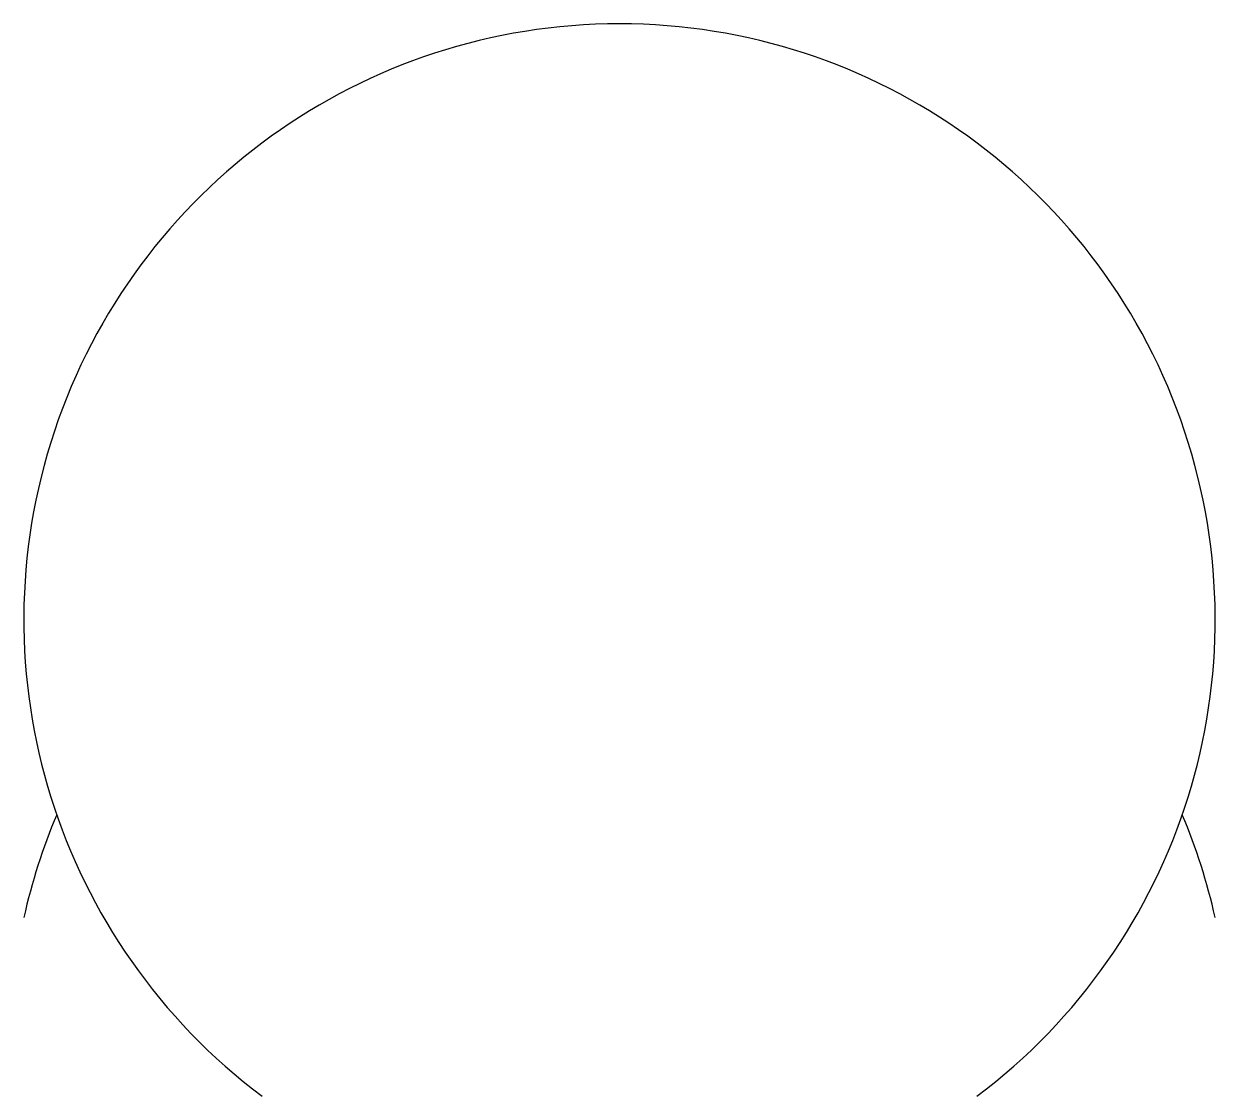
# Model space of a CAD drawing. Header units: millimetres. Extents: x 0 to 20, y 2 to 20.
import ezdxf

# ---------------------------------------------------------------- set-up
doc = ezdxf.new("R2010")
doc.units = ezdxf.units.MM
doc.layers.get('0').update_dxf_attribs({"lineweight": 25})

msp = doc.modelspace()

# ---------------------------------------------------------------- linework, layer by layer
for centre, radius, start, end in [((10, 10), 10, 306.8699, 233.1301), ((10, 2.75), 10.25, 157.1872, 167.3196), ((10, 2.75), 10.25, 12.6804, 22.8128)]:
    msp.add_arc(centre, radius, start, end)

doc.saveas('drawing.dxf')
